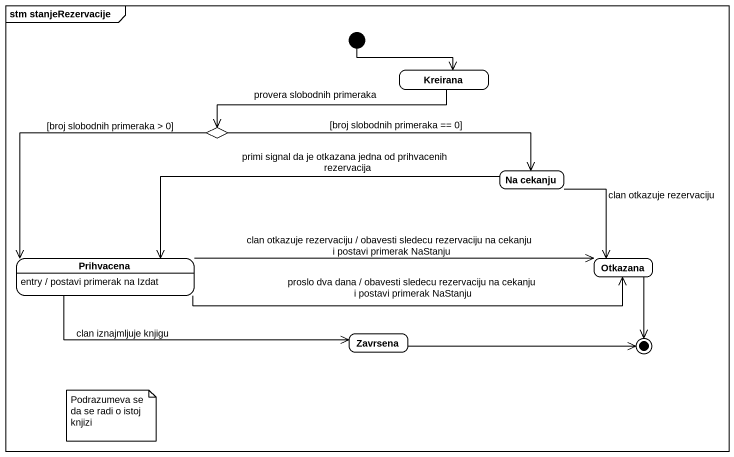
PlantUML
@startuml
mainframe stm stanjeRezervacije
hide empty description
state Kreirana
state choice1 <<choice>>
state "Na cekanju" as Na_cekanju
state Prihvacena
Prihvacena : entry / postavi primerak na Izdat
state Otkazana
state Zavrsena
[*] -right-> Kreirana
Kreirana -left-> choice1 : provera slobodnih primeraka
choice1 -right-> Na_cekanju : [broj slobodnih primeraka == 0]
choice1 --> Prihvacena : [broj slobodnih primeraka > 0]
Na_cekanju -left-> Prihvacena : primi signal da je otkazana jedna od prihvacenih rezervacija
Na_cekanju --> Otkazana : clan otkazuje rezervaciju
Prihvacena -right-> Otkazana : proslo dva dana / obavesti sledecu rezervaciju na cekanju i postavi primerak NaStanju
Prihvacena -right-> Otkazana : clan otkazuje rezervaciju / obavesti sledecu rezervaciju na cekanju i postavi primerak NaStanju
Prihvacena -right-> Zavrsena : clan iznajmljuje knjigu
Otkazana --> [*]
Zavrsena -right-> [*]
note as N1
  Podrazumeva se da se radi o istoj knjizi
end note
@enduml
